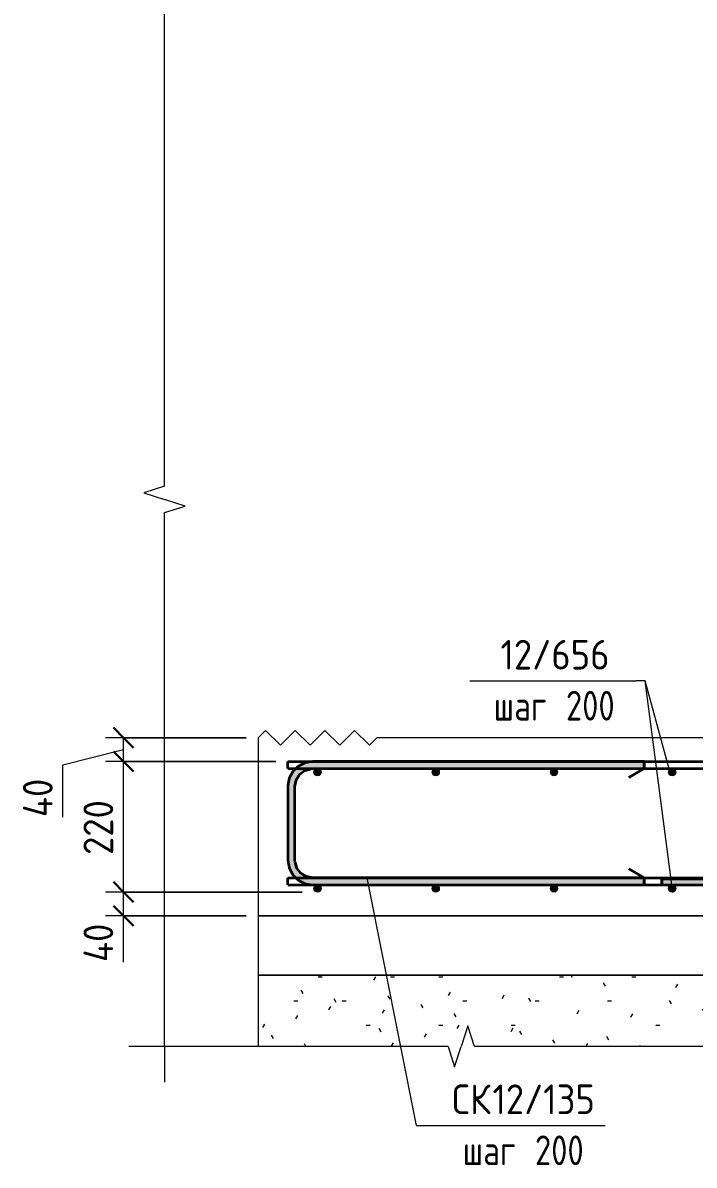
# Model space of a CAD drawing. Header units: millimetres. Extents: x 2384 to 38512, y -3571 to 48684.
# Drawn here: x 27663 to 28793, y -3290 to -1366 of the extents above; entities that cross this region are included whole.
import ezdxf

# ---------------------------------------------------------------- set-up
doc = ezdxf.new("R2010")
doc.units = ezdxf.units.MM
for name, color, linetype, lineweight in [('AA_Dim', 7, 'Continuous', 9), ('AA_Dim-20', 7, 'Continuous', 9), ('AA_Oformlenie', 7, 'Continuous', 9), ('AA_Vinoska', 7, 'Continuous', 9), ('AF_Element', 7, 'Continuous', 20), ('AF_Element_Грунт', 253, 'Continuous', 20), ('AF_Perekritie_Опалубка', 253, 'Continuous', 20), ('KR_Armatura', 7, 'Continuous', 20), ('KR_Armatura_Tonkie', 7, 'Continuous', 20), ('KR_Fundament', 7, 'Continuous', 20)]:
    doc.layers.add(name, color=color, linetype=linetype, lineweight=lineweight)
doc.styles.add('ISOCPEUR_1', font='isocpeur.ttf', dxfattribs={"width": 0.9, "height": 50})
doc.styles.add('ISOCPEUR_2', font='isocpeur.ttf', dxfattribs={"width": 0.8, "height": 50})
doc.dimstyles.new('00_Точн_3_знака__прозр_', dxfattribs={"dimscale": 304.8, "dimtxt": 49.799059, "dimasz": 0.111549, "dimexe": 0.098425, "dimexo": 0.065617, "dimgap": 0.006562, "dimtad": 1, "dimdec": 3, "dimrnd": 0.001, "dimdsep": 46, "dimtxsty": 'ISOCPEUR_1', "dimblk1": 'OBLIQUE', "dimblk2": 'OBLIQUE', "dimsah": 1, "dimcen": 0.09, "dimdle": 0.098425, "dimazin": 0, "dimtfac": 1, "dimtdec": 4, "dimtix": 1, "dimtmove": 1, "dimatfit": 3, "dimfxl": 1, "dimtvp": 1, "dimtolj": 1, "dimtzin": 0, "dimlwd": 18, "dimlwe": 18, "dimarcsym": 2})
doc.dimstyles.new('00_Точн_3_знака__прозр__1', dxfattribs={"dimscale": 304.8, "dimtxt": 49.799059, "dimasz": 0.111549, "dimexe": 0.098425, "dimexo": 0.065617, "dimgap": 0.006562, "dimtad": 1, "dimdec": 3, "dimrnd": 0.001, "dimdsep": 46, "dimtxsty": 'ISOCPEUR_1', "dimblk1": 'OBLIQUE', "dimblk2": 'OBLIQUE', "dimsah": 1, "dimcen": 0.09, "dimdle": 0.098425, "dimazin": 0, "dimtfac": 1, "dimtdec": 4, "dimtix": 1, "dimtmove": 0, "dimatfit": 3, "dimfxl": 1, "dimtvp": 1, "dimtolj": 1, "dimtzin": 0, "dimlwd": 18, "dimlwe": 18, "dimarcsym": 2})

# ---------------------------------------------------------------- blocks, each defined once
blk = doc.blocks.new('350_Стержень П торец СК-СГ _НесАрм_РабПлоск_ - 350_Стержень П торец СК-СГ _НесАрм_РабПлоск_-3742356-Сечение 4')
at = {"layer": 'KR_Armatura_Tonkie', "lineweight": 35}
for points in [[(-5454.1, -2652), (-5448.1, -2652), (-5446.8, -2643.7), (-5444, -2637), (-5439.3, -2630.8), (-5433.1, -2626), (-5425.7, -2623), (-5418.1, -2621.8), (-5418.1, -2610), (-5428.9, -2611.4), (-5439.1, -2615.6), (-5447.8, -2622.3), (-5454.6, -2631.5), (-5458.6, -2641.1), (-5459.9, -2652), (-5455.6, -2652)], [(-4860.1, -2622), (-4860.1, -2610), (-5418.1, -2610.2), (-5418.1, -2622), (-4865.7, -2622)], [(-5454.1, -2776), (-5448.1, -2776), (-5448.3, -2652), (-5460.1, -2652), (-5459.9, -2776), (-5455.6, -2776)], [(-5418.1, -2818), (-5418.1, -2806), (-5426.6, -2804.6), (-5433.1, -2802), (-5439.3, -2797.2), (-5444, -2791), (-5447, -2783.8), (-5448.3, -2776), (-5460.1, -2776), (-5458.6, -2786.9), (-5454.4, -2797), (-5447.4, -2806), (-5438.6, -2812.6), (-5428.9, -2816.6), (-5424.2, -2817.2)], [(-4865.7, -2818), (-4860.1, -2817.8), (-4860.1, -2806), (-5418.1, -2806.2), (-5418.1, -2818), (-4874.3, -2818)]]:
    blk.add_hatch(color=256, dxfattribs=at).paths.add_polyline_path(points)
for p, q in [((-4860.1, -2610), (-5418.1, -2610)), ((-4860.1, -2610), (-4860.1, -2622)), ((-4860.1, -2621.8), (-4860.1, -2610.2)), ((-5442.3, -2617.7), (-5446.7, -2622)), ((-5418.1, -2622), (-4860.1, -2622)), ((-4860.1, -2622), (-4886, -2637)), ((-5460.1, -2652), (-5460.1, -2776)), ((-5448.1, -2776), (-5448.1, -2652)), ((-5446.8, -2806), (-5443.5, -2809.4)), ((-4860.1, -2806), (-5418.1, -2806)), ((-4860.1, -2806), (-4886, -2791)), ((-4860.1, -2806), (-4860.1, -2818)), ((-4860.1, -2817.8), (-4860.1, -2806.2)), ((-5418.1, -2818), (-4860.1, -2818))]:
    blk.add_line(p, q, dxfattribs=at)
at = {"layer": 'KR_Armatura_Tonkie', "lineweight": 35, "flags": 128}
for points in [[(-5418.1, -2610), (-5430.7, -2612), (-5442.3, -2617.7)], [(-5446.7, -2622), (-5451.5, -2626.6), (-5457.6, -2637.9), (-5460, -2650.5), (-5460.1, -2652)], [(-5448.1, -2652), (-5446.1, -2641.3), (-5440.5, -2632.1), (-5432, -2625.4), (-5421.6, -2622.2), (-5418.1, -2622)], [(-5460.1, -2776), (-5458.1, -2788.7), (-5452.4, -2800.2), (-5446.8, -2806)], [(-5418.1, -2806), (-5428.7, -2804), (-5438, -2798.4), (-5444.7, -2789.9), (-5447.9, -2779.5), (-5448.1, -2776)], [(-5443.5, -2809.4), (-5432.2, -2815.5), (-5419.6, -2818), (-5418.1, -2818)]]:
    blk.add_lwpolyline(points, dxfattribs=at)
blk = doc.blocks.new('350_Стержень П торец СК-СГ _НесАрм_РабПлоск_ - 350_Стержень П торец СК-СГ _НесАрм_РабПлоск_-V83-Сечение 4')
at = {"layer": 'KR_Armatura_Tonkie', "lineweight": 35}
for p, q in [((-4860.1, -2610), (-5418.1, -2610)), ((-4860.1, -2621.8), (-4860.1, -2610.2)), ((-4860.1, -2610.2), (-4860.1, -2621.8)), ((-5445.3, -2640), (-5441.3, -2633.5)), ((-5439.9, -2631.6), (-5432.4, -2625.7)), ((-5430.5, -2625), (-5423, -2622.7)), ((-5418.1, -2622), (-4860.1, -2622)), ((-4860.1, -2622), (-4886, -2637)), ((-5460.1, -2652), (-5460.1, -2776)), ((-5448.1, -2652), (-5446.3, -2642.5)), ((-5448.1, -2776), (-5448.1, -2652)), ((-5445.1, -2788.5), (-5447.4, -2781)), ((-5438.4, -2797.9), (-5444.3, -2790.3)), ((-5430.1, -2803.2), (-5436.6, -2799.3)), ((-5418.1, -2806), (-5427.6, -2804.3)), ((-4860.1, -2806), (-5418.1, -2806)), ((-4860.1, -2806), (-4886, -2791)), ((-4860.1, -2806.2), (-4860.1, -2817.8)), ((-4860.1, -2817.8), (-4860.1, -2806.2)), ((-5418.1, -2818), (-4860.1, -2818))]:
    blk.add_line(p, q, dxfattribs=at)
at = {"layer": 'KR_Armatura_Tonkie', "lineweight": 35, "flags": 128}
for points in [[(-5440.7, -2616.9), (-5442.3, -2617.7), (-5444.3, -2619.7)], [(-5429.9, -2611.8), (-5430.7, -2612), (-5433.5, -2613.3)], [(-5456.2, -2635.3), (-5457.6, -2637.9), (-5457.9, -2639.4)], [(-5449.8, -2624.9), (-5451.5, -2626.6), (-5452.6, -2628.6)], [(-5459.5, -2647.6), (-5460, -2650.5), (-5460.1, -2652)], [(-5458.2, -2787.8), (-5458.1, -2788.7), (-5456.8, -2791.4)], [(-5453.1, -2798.7), (-5452.4, -2800.2), (-5450.4, -2802.3)], [(-5445.2, -2807.7), (-5443.5, -2809.4), (-5441.5, -2810.5)], [(-5434.8, -2814.1), (-5432.2, -2815.5), (-5430.7, -2815.8)], [(-5422.5, -2817.4), (-5419.6, -2818), (-5418.1, -2818)]]:
    blk.add_lwpolyline(points, dxfattribs=at)
blk = doc.blocks.new('грунт2 - грунт1-3847967-Сечение 4')
at = {"layer": 'AF_Element', "lineweight": 9}
h = blk.add_hatch(dxfattribs=at)
h.set_pattern_fill('FP_6', color=256, style=0, pattern_type=2)
h.set_pattern_definition([(0, (-6140.194, -250), (162.56, 40.64), [6.706, -115.214, 6.706, -115.214, -650.24]), (0, (-6140.194, -250), (162.56, 40.64), [-243.84, 6.706, -237.134, 6.706, -115.214, -284.48]), (0, (-6140.194, -250), (162.56, 40.64), [-609.6, 6.706, -74.574, 6.706, -196.494]), (120, (-6079.234, -229.68), (-116.47527, 120.4611), [6.706, -115.214, 6.706, -115.214, -650.24]), (120, (-6079.234, -229.68), (-116.47527, 120.4611), [-243.84, 6.706, -237.134, 6.706, -115.214, -284.48]), (120, (-6079.234, -229.68), (-116.47527, 120.4611), [-609.6, 6.706, -74.574, 6.706, -196.494]), (240, (-6058.914, -148.4), (-46.08473, -161.1011), [6.706, -115.214, 6.706, -115.214, -650.24]), (240, (-6058.914, -148.4), (-46.08473, -161.1011), [-243.84, 6.706, -237.134, 6.706, -115.214, -284.48]), (240, (-6058.914, -148.4), (-46.08473, -161.1011), [-609.6, 6.706, -74.574, 6.706, -196.494])])
h.paths.add_polyline_path([(-4191.5, -3090), (-4191.5, -3073.9), (-4169.5, -3073.9), (-4169.5, -3090), (-4158.2, -3055.3), (-4147, -3090), (-3670.1, -3090), (-3670.1, -2190.7), (-3686.1, -2190.7), (-3686.1, -2168.7), (-3670.1, -2168.7), (-3704.7, -2157.4), (-3670.1, -2146.2), (-3670.1, -379.8), (-3760.1, -379.8), (-3760.1, -2970), (-5510.1, -2970), (-5510.1, -3090), (-5190.3, -3090), (-5190.3, -3073.9), (-5168.3, -3073.9), (-5168.3, -3090), (-5157.1, -3055.3), (-5145.8, -3090), (-4391.8, -3090)])
at = {"layer": 'AF_Element'}
for p, q in [((-3760.1, -2970), (-5510.1, -2970)), ((-5510.1, -2970), (-5510.1, -3090))]:
    blk.add_line(p, q, dxfattribs=at)
blk = doc.blocks.new('261_Лягушка _НесАрм_РабПлоск_ - 10 А240-3745568-Сечение 4')
at = {"layer": 'KR_Armatura_Tonkie', "lineweight": 35}
for points in [[(-4636.4, -2639.5), (-4630.1, -2639.5), (-4630.2, -2625.7), (-4630.7, -2624.5), (-4631.6, -2623.4), (-4633, -2622.5), (-4633.8, -2622.2), (-4635.1, -2622), (-4636.4, -2622.2), (-4637.6, -2622.7), (-4638.6, -2623.5), (-4639.4, -2624.5), (-4639.9, -2625.7), (-4640.1, -2627), (-4639.9, -2639.5), (-4637.6, -2639.5)], [(-4635.1, -2800.5), (-4630.1, -2800.5), (-4630.2, -2639.5), (-4640.1, -2639.5), (-4639.9, -2800.5), (-4636.4, -2800.5)], [(-4647.6, -2818), (-4647.6, -2808), (-4830.1, -2808.2), (-4830.1, -2818), (-4650.3, -2818)], [(-4647.6, -2818), (-4640.9, -2816.7), (-4635.1, -2812.7), (-4638.8, -2806.7), (-4640.1, -2800.5), (-4642.5, -2805.9), (-4647.6, -2808.2), (-4647.6, -2818)], [(-4622.6, -2818), (-4622.6, -2808), (-4627.9, -2805.8), (-4630.2, -2800.5), (-4640.1, -2800.5), (-4638.7, -2807.2), (-4634.9, -2812.9), (-4629.3, -2816.7), (-4622.7, -2818)], [(-4622.6, -2818), (-4440.1, -2817.9), (-4440.1, -2808), (-4622.6, -2808.2), (-4622.6, -2818)]]:
    blk.add_hatch(color=256, dxfattribs=at).paths.add_polyline_path(points)
for p, q in [((-4640.1, -2639.5), (-4640.1, -2800.5)), ((-4640.1, -2639.5), (-4640.1, -2800.5)), ((-4630.1, -2800.5), (-4630.1, -2639.5)), ((-4630.1, -2800.5), (-4630.1, -2639.5)), ((-4647.6, -2808), (-4830.1, -2808)), ((-4830.1, -2818), (-4830.1, -2808)), ((-4830.1, -2808.2), (-4830.1, -2817.9)), ((-4640.1, -2800.5), (-4638.7, -2806)), ((-4622.6, -2808), (-4627.5, -2806.1)), ((-4440.1, -2808), (-4622.6, -2808)), ((-4440.1, -2808), (-4440.1, -2818)), ((-4440.1, -2817.9), (-4440.1, -2808.2)), ((-4830.1, -2818), (-4647.6, -2818)), ((-4622.9, -2818), (-4622.6, -2818)), ((-4622.6, -2818), (-4440.1, -2818))]:
    blk.add_line(p, q, dxfattribs=at)
at = {"layer": 'KR_Armatura_Tonkie', "lineweight": 35, "flags": 128}
for points in [[(-4640.1, -2639.5), (-4640.1, -2632.8), (-4640.1, -2628.2), (-4640.1, -2627)], [(-4640.1, -2627), (-4640.1, -2628.9), (-4640.1, -2634.1), (-4640.1, -2639.5)], [(-4630.1, -2627), (-4630.1, -2628.9), (-4630.1, -2634.1), (-4630.1, -2639.5)], [(-4630.1, -2639.5), (-4630.1, -2632.8), (-4630.1, -2628.2), (-4630.1, -2627)], [(-4642.9, -2806), (-4646.7, -2808), (-4647.6, -2808)], [(-4640.1, -2800.5), (-4642, -2805.5), (-4642.9, -2806)], [(-4638.7, -2806), (-4638.1, -2808.5), (-4632.7, -2814.8), (-4625.1, -2817.8), (-4622.9, -2818)], [(-4627.6, -2806), (-4630, -2801.4), (-4630.1, -2800.5)], [(-4647.5, -2818), (-4639.6, -2816.1), (-4635.3, -2812.4)]]:
    blk.add_lwpolyline(points, dxfattribs=at)
blk = doc.blocks.new('011_Прямоугольник обрыва _ЭлУзла_ - 011_Прямоугольник обрыва _ЭлУзла_-3911178-Сечение 4')
at = {"layer": 'AA_Oformlenie'}
for p, q in [((-5667.8, -2146.2), (-5667.8, -348.1)), ((-5667.8, -3090), (-5667.8, -2190.7)), ((-5190.3, -3090), (-5667.8, -3090)), ((-4191.5, -3090), (-5145.8, -3090))]:
    blk.add_line(p, q, dxfattribs=at)
blk = doc.blocks.new('Последовательность узлов - 3мм масшт20 маскировка-V91-Сечение 4')
at = {"layer": 'AA_Oformlenie'}
for p, q in [((-5510.1, -2570), (-5497.6, -2557.5)), ((-5497.6, -2557.5), (-5472.6, -2582.5)), ((-5460.1, -2570), (-5447.6, -2557.5)), ((-5447.6, -2557.5), (-5422.6, -2582.5)), ((-5410.1, -2570), (-5397.6, -2557.5)), ((-5397.6, -2557.5), (-5372.6, -2582.5)), ((-5360.1, -2570), (-5347.6, -2557.5)), ((-5347.6, -2557.5), (-5322.6, -2582.5)), ((-5460.1, -2570), (-5472.6, -2582.5)), ((-5410.1, -2570), (-5422.6, -2582.5)), ((-5360.1, -2570), (-5372.6, -2582.5)), ((-5310.1, -2570), (-5322.6, -2582.5))]:
    blk.add_line(p, q, dxfattribs=at)
blk = doc.blocks.new('DIMBLOCK180-Сечение 4')
at = {"layer": 'AA_Dim-20', "lineweight": 30}
for p, q in [((27832.3, -2830), (27815.3, -2813)), ((27832.3, -2830), (27849.3, -2847)), ((27832.3, -2870), (27815.3, -2853)), ((27832.3, -2870), (27849.3, -2887))]:
    blk.add_line(p, q, dxfattribs=at)
at = {"layer": 'AA_Dim-20', "lineweight": 18}
for p, q in [((28133.2, -2830), (27802.3, -2830)), ((27832.3, -2900), (27832.3, -2830)), ((27832.3, -2830), (28133.2, -2830)), ((27832.3, -2859.8), (27832.3, -2850)), ((27832.3, -2947.8), (27832.3, -2859.8)), ((28039.2, -2870), (27802.3, -2870)), ((27832.3, -2870), (28039.2, -2870))]:
    blk.add_line(p, q, dxfattribs=at)
at = {"layer": 'AA_Dim-20', "color": 0, "lineweight": 18, "insert": (27765, -2947.8), "char_height": 50, "width": 81.594, "attachment_point": 1, "rotation": 90, "line_spacing_factor": 1.149209, "style": 'ISOCPEUR_1'}
blk.add_mtext('40', dxfattribs=at)
blk = doc.blocks.new('_Oblique')
at = {"color": 0, "linetype": 'ByBlock', "lineweight": -2}
blk.add_line((-0.5, -0.5), (0.5, 0.5), dxfattribs=at)
blk = doc.blocks.new('DIMBLOCK181-Сечение 4')
at = {"layer": 'AA_Dim-20', "lineweight": 30}
for p, q in [((27832.3, -2610), (27815.3, -2593)), ((27832.3, -2610), (27849.3, -2627)), ((27832.3, -2830), (27815.3, -2813)), ((27832.3, -2830), (27849.3, -2847))]:
    blk.add_line(p, q, dxfattribs=at)
at = {"layer": 'AA_Dim-20', "lineweight": 18}
for p, q in [((28089.2, -2610), (27802.3, -2610)), ((27832.3, -2830), (27832.3, -2610)), ((27832.3, -2610), (28089.2, -2610)), ((28133.2, -2830), (27802.3, -2830)), ((27832.3, -2830), (28133.2, -2830))]:
    blk.add_line(p, q, dxfattribs=at)
at = {"layer": 'AA_Dim-20', "color": 0, "lineweight": 18, "insert": (27765, -2767.4), "char_height": 50, "width": 113.772, "attachment_point": 1, "rotation": 90, "line_spacing_factor": 1.149209, "style": 'ISOCPEUR_1'}
blk.add_mtext('220', dxfattribs=at)
blk = doc.blocks.new('DIMBLOCK182-Сечение 4')
at = {"layer": 'AA_Dim-20', "lineweight": 30}
for p, q in [((27832.3, -2570), (27815.3, -2553)), ((27832.3, -2570), (27849.3, -2587)), ((27832.3, -2610), (27815.3, -2593)), ((27832.3, -2610), (27849.3, -2627))]:
    blk.add_line(p, q, dxfattribs=at)
at = {"layer": 'AA_Dim-20', "lineweight": 18}
for p, q in [((28039.2, -2570), (27802.3, -2570)), ((27832.3, -2610), (27832.3, -2570)), ((27832.3, -2570), (28039.2, -2570)), ((27730.3, -2615.7), (27832.3, -2590)), ((27730.3, -2703.7), (27730.3, -2615.7)), ((28089.2, -2610), (27802.3, -2610)), ((27832.3, -2610), (28089.2, -2610))]:
    blk.add_line(p, q, dxfattribs=at)
at = {"layer": 'AA_Dim-20', "color": 0, "lineweight": 18, "insert": (27663, -2703.7), "char_height": 50, "width": 81.594, "attachment_point": 1, "rotation": 90, "line_spacing_factor": 1.149209, "style": 'ISOCPEUR_1'}
blk.add_mtext('40', dxfattribs=at)
blk = doc.blocks.new('042_М_Арматуры - Диам длина поз _ Комментарий-2260297-Сечение 4')
at = {"layer": 'AA_Vinoska'}
blk.add_line((-4332.8, -2194), (-4052.8, -2194), dxfattribs=at)

msp = doc.modelspace()

# ---------------------------------------------------------------- hatches: boundary and pattern name
at = {"layer": 'KR_Armatura'}
h = msp.add_hatch(color=256, dxfattribs=at)
edge = h.paths.add_edge_path()
edge.add_arc((28159.1948, -2628), 6, 0, 360)
for points in [[(28156.1948, -2633.1962), (28162.1948, -2633.1962), (28165.1948, -2628), (28162.1948, -2622.8038), (28156.1948, -2622.8038), (28153.1948, -2628)], [(28355.2857, -2633.1962), (28361.2857, -2633.1962), (28364.2857, -2628), (28361.2857, -2622.8038), (28355.2857, -2622.8038), (28352.2857, -2628)], [(28554.3766, -2633.1962), (28560.3766, -2633.1962), (28563.3766, -2628), (28560.3766, -2622.8038), (28554.3766, -2622.8038), (28551.3766, -2628)], [(28753.4675, -2633.1962), (28759.4675, -2633.1962), (28762.4675, -2628), (28759.4675, -2622.8038), (28753.4675, -2622.8038), (28750.4675, -2628)], [(28156.1948, -2829.1962), (28162.1948, -2829.1962), (28165.1948, -2824), (28162.1948, -2818.8038), (28156.1948, -2818.8038), (28153.1948, -2824)], [(28355.2857, -2829.1962), (28361.2857, -2829.1962), (28364.2857, -2824), (28361.2857, -2818.8038), (28355.2857, -2818.8038), (28352.2857, -2824)], [(28554.3766, -2829.1962), (28560.3766, -2829.1962), (28563.3766, -2824), (28560.3766, -2818.8038), (28554.3766, -2818.8038), (28551.3766, -2824)], [(28753.4675, -2829.1962), (28759.4675, -2829.1962), (28762.4675, -2824), (28759.4675, -2818.8038), (28753.4675, -2818.8038), (28750.4675, -2824)]]:
    msp.add_hatch(color=256, dxfattribs=at).paths.add_polyline_path(points)
h = msp.add_hatch(color=256, dxfattribs=at)
edge = h.paths.add_edge_path()
edge.add_arc((28358.2857, -2628), 6, 0, 360)
h = msp.add_hatch(color=256, dxfattribs=at)
edge = h.paths.add_edge_path()
edge.add_arc((28557.3766, -2628), 6, 0, 360)
h = msp.add_hatch(color=256, dxfattribs=at)
edge = h.paths.add_edge_path()
edge.add_arc((28756.4675, -2628), 6, 0, 360)
h = msp.add_hatch(color=256, dxfattribs=at)
edge = h.paths.add_edge_path()
edge.add_arc((28159.1948, -2824), 6, 0, 360)
h = msp.add_hatch(color=256, dxfattribs=at)
edge = h.paths.add_edge_path()
edge.add_arc((28358.2857, -2824), 6, 0, 360)
h = msp.add_hatch(color=256, dxfattribs=at)
edge = h.paths.add_edge_path()
edge.add_arc((28557.3766, -2824), 6, 0, 360)
h = msp.add_hatch(color=256, dxfattribs=at)
edge = h.paths.add_edge_path()
edge.add_arc((28756.4675, -2824), 6, 0, 360)

# ---------------------------------------------------------------- linework, layer by layer
at = {"layer": 'AA_Vinoska'}
for p, q in [((27901.4901, -2146.1866), (27866.83, -2157.4484)), ((27866.83, -2157.4484), (27901.4901, -2168.7101)), ((27936.1311, -2179.7101), (27901.4901, -2168.7101)), ((27901.4901, -2190.7101), (27936.1311, -2179.7101)), ((28710.9974, -2474.1319), (28695.7429, -2474.1319)), ((28710.9974, -2474.1319), (28695.7429, -2474.1319)), ((28753.492, -2631.0351), (28710.9974, -2474.1319)), ((28757.8505, -2830.4329), (28710.9974, -2474.1319)), ((28242.5876, -2808.8545), (28325.4453, -3223.1429)), ((28412.1779, -3055.3399), (28400.9162, -3090)), ((28423.4397, -3090), (28412.1779, -3055.3399)), ((27901.4901, -3090), (27841.4901, -3090)), ((27901.4901, -3090), (27901.4901, -3150)), ((28378.9162, -3090), (28389.9162, -3124.641)), ((28389.9162, -3124.641), (28400.9162, -3090)), ((28325.4453, -3223.1429), (28363.5598, -3223.1429))]:
    msp.add_line(p, q, dxfattribs=at)
at = {"layer": 'AF_Perekritie_Опалубка'}
for p, q in [((29899.1945, -2870), (28059.1948, -2870)), ((28059.1948, -2870), (28059.1948, -2970)), ((28059.1948, -2970), (29899.1945, -2970))]:
    msp.add_line(p, q, dxfattribs=at)
at = {"layer": 'KR_Armatura'}
for p, q in [((28156.1948, -2622.8038), (28153.1948, -2628)), ((28153.1948, -2628), (28156.1948, -2633.1962)), ((28162.1948, -2622.8038), (28156.1948, -2622.8038)), ((28156.1948, -2633.1962), (28162.1948, -2633.1962)), ((28165.1948, -2628), (28162.1948, -2622.8038)), ((28162.1948, -2633.1962), (28165.1948, -2628)), ((28355.2857, -2622.8038), (28352.2857, -2628)), ((28352.2857, -2628), (28355.2857, -2633.1962)), ((28361.2857, -2622.8038), (28355.2857, -2622.8038)), ((28355.2857, -2633.1962), (28361.2857, -2633.1962)), ((28364.2857, -2628), (28361.2857, -2622.8038)), ((28361.2857, -2633.1962), (28364.2857, -2628)), ((28554.3766, -2622.8038), (28551.3766, -2628)), ((28551.3766, -2628), (28554.3766, -2633.1962)), ((28560.3766, -2622.8038), (28554.3766, -2622.8038)), ((28554.3766, -2633.1962), (28560.3766, -2633.1962)), ((28563.3766, -2628), (28560.3766, -2622.8038)), ((28560.3766, -2633.1962), (28563.3766, -2628)), ((28753.4675, -2622.8038), (28750.4675, -2628)), ((28750.4675, -2628), (28753.4675, -2633.1962)), ((28759.4675, -2622.8038), (28753.4675, -2622.8038)), ((28753.4675, -2633.1962), (28759.4675, -2633.1962)), ((28762.4675, -2628), (28759.4675, -2622.8038)), ((28759.4675, -2633.1962), (28762.4675, -2628)), ((28156.1948, -2818.8038), (28153.1948, -2824)), ((28153.1948, -2824), (28156.1948, -2829.1962)), ((28162.1948, -2818.8038), (28156.1948, -2818.8038)), ((28165.1948, -2824), (28162.1948, -2818.8038)), ((28162.1948, -2829.1962), (28165.1948, -2824)), ((28355.2857, -2818.8038), (28352.2857, -2824)), ((28352.2857, -2824), (28355.2857, -2829.1962)), ((28361.2857, -2818.8038), (28355.2857, -2818.8038)), ((28364.2857, -2824), (28361.2857, -2818.8038)), ((28361.2857, -2829.1962), (28364.2857, -2824)), ((28554.3766, -2818.8038), (28551.3766, -2824)), ((28551.3766, -2824), (28554.3766, -2829.1962)), ((28560.3766, -2818.8038), (28554.3766, -2818.8038)), ((28563.3766, -2824), (28560.3766, -2818.8038)), ((28560.3766, -2829.1962), (28563.3766, -2824)), ((28753.4675, -2818.8038), (28750.4675, -2824)), ((28750.4675, -2824), (28753.4675, -2829.1962)), ((28759.4675, -2818.8038), (28753.4675, -2818.8038)), ((28762.4675, -2824), (28759.4675, -2818.8038)), ((28759.4675, -2829.1962), (28762.4675, -2824)), ((28156.1948, -2829.1962), (28162.1948, -2829.1962)), ((28355.2857, -2829.1962), (28361.2857, -2829.1962)), ((28554.3766, -2829.1962), (28560.3766, -2829.1962)), ((28753.4675, -2829.1962), (28759.4675, -2829.1962))]:
    msp.add_line(p, q, dxfattribs=at)
for centre in [(28159.1948, -2628), (28358.2857, -2628), (28557.3766, -2628), (28756.4675, -2628), (28159.1948, -2824), (28358.2857, -2824), (28557.3766, -2824), (28756.4675, -2824)]:
    msp.add_circle(centre, 6, dxfattribs=at)
at = {"layer": 'KR_Armatura_Tonkie', "lineweight": 35}
for p, q in [((28109.1948, -2610), (29769.1945, -2610)), ((28109.1948, -2622), (28109.1948, -2610)), ((28109.1948, -2622), (29769.1945, -2622)), ((28109.1948, -2806), (29769.1945, -2806)), ((28109.1948, -2818), (28109.1948, -2806)), ((28109.1948, -2818), (29769.1945, -2818))]:
    msp.add_line(p, q, dxfattribs=at)
at = {"layer": 'KR_Fundament'}
for p, q in [((28059.1948, -2570), (28059.1948, -2870)), ((29559.1945, -2570), (28259.1948, -2570)), ((28059.1948, -2870), (29809.1945, -2870))]:
    msp.add_line(p, q, dxfattribs=at)

# ---------------------------------------------------------------- block references
at = {"layer": 'AA_Oformlenie'}
for name in ['011_Прямоугольник обрыва _ЭлУзла_ - 011_Прямоугольник обрыва _ЭлУзла_-3911178-Сечение 4', 'Последовательность узлов - 3мм масшт20 маскировка-V91-Сечение 4']:
    msp.add_blockref(name, (33569.2564, 0), dxfattribs=at)
at = {"layer": 'AA_Vinoska'}
for p in [(32748.5124, -280.1748), (32748.5124, -280.1748), (32696.3293, -1029.1858)]:
    msp.add_blockref('042_М_Арматуры - Диам длина поз _ Комментарий-2260297-Сечение 4', p, dxfattribs=at)
at = {"layer": 'AF_Element_Грунт'}
msp.add_blockref('грунт2 - грунт1-3847967-Сечение 4', (33569.2564, 0), dxfattribs=at)
at = {"layer": 'KR_Armatura_Tonkie', "lineweight": 35}
for name in ['350_Стержень П торец СК-СГ _НесАрм_РабПлоск_ - 350_Стержень П торец СК-СГ _НесАрм_РабПлоск_-3742356-Сечение 4', '350_Стержень П торец СК-СГ _НесАрм_РабПлоск_ - 350_Стержень П торец СК-СГ _НесАрм_РабПлоск_-V83-Сечение 4', '350_Стержень П торец СК-СГ _НесАрм_РабПлоск_ - 350_Стержень П торец СК-СГ _НесАрм_РабПлоск_-V83-Сечение 4', '261_Лягушка _НесАрм_РабПлоск_ - 10 А240-3745568-Сечение 4']:
    msp.add_blockref(name, (33569.2564, 0), dxfattribs=at)

# ---------------------------------------------------------------- texts
at = {"layer": 'AA_Vinoska', "char_height": 50, "attachment_point": 1}
for s, insert, width, style in [('12/656', (28467.2857, -2405.0498), 222.227775, 'ISOCPEUR_1'), ('12/656', (28467.2857, -2405.0498), 222.227775, 'ISOCPEUR_1'), (' 200', (28552.0841, -2491.0309), 133.4008, 'ISOCPEUR_2'), (' 200', (28552.0841, -2491.0309), 133.4008, 'ISOCPEUR_2'), ('шаг', (28455.7757, -2491.0309), 116.7257, 'ISOCPEUR_2'), ('шаг', (28455.7757, -2491.0309), 116.7257, 'ISOCPEUR_2'), ('СК', (28385.8526, -3154.0608), 82.253137, 'ISOCPEUR_1'), ('12/135', (28453.7183, -3154.0608), 210.683475, 'ISOCPEUR_1'), (' 200', (28499.901, -3240.0419), 133.4008, 'ISOCPEUR_2'), ('шаг', (28403.5926, -3240.0419), 116.7257, 'ISOCPEUR_2')]:
    msp.add_mtext(s, dxfattribs=dict(at, insert=insert, width=width, style=style))

# ---------------------------------------------------------------- dimensions: what is measured, and where the dimension line sits
at = {"layer": 'AA_Dim', "lineweight": 18}
for base, p1, p2, override, picture, middle in [((27832.3175, -2570), (28109.1948, -2610), (28059.1948, -2570), {"dimpost": '<>', "dimfxl": 64.031242}, 'DIMBLOCK182-Сечение 4', (27696.3281, -2662.8828)), ((27832.3175, -2830), (28059.1948, -2870), (28153.1948, -2830), {"dimpost": '<>', "dimfxl": 102.156742}, 'DIMBLOCK180-Сечение 4', (27798.3281, -2907.0258))]:
    dim = msp.add_linear_dim(base=base, p1=p1, p2=p2, angle=90, dimstyle='00_Точн_3_знака__прозр_', override=override, dxfattribs=at)
    dim.commit()
    dim.dimension.update_dxf_attribs({"geometry": picture, "text_midpoint": middle, "dimtype": 160, "text_rotation": 90})
dim = msp.add_linear_dim(base=(27832.3175, -2610), p1=(28153.1948, -2830), p2=(28109.1948, -2610), angle=90, dimstyle='00_Точн_3_знака__прозр__1', override={"dimpost": '<>', "dimfxl": 224.356859}, dxfattribs=at)
dim.commit()
dim.dimension.update_dxf_attribs({"geometry": 'DIMBLOCK181-Сечение 4', "text_midpoint": (27805.3175, -2720)})

doc.saveas('drawing.dxf')
